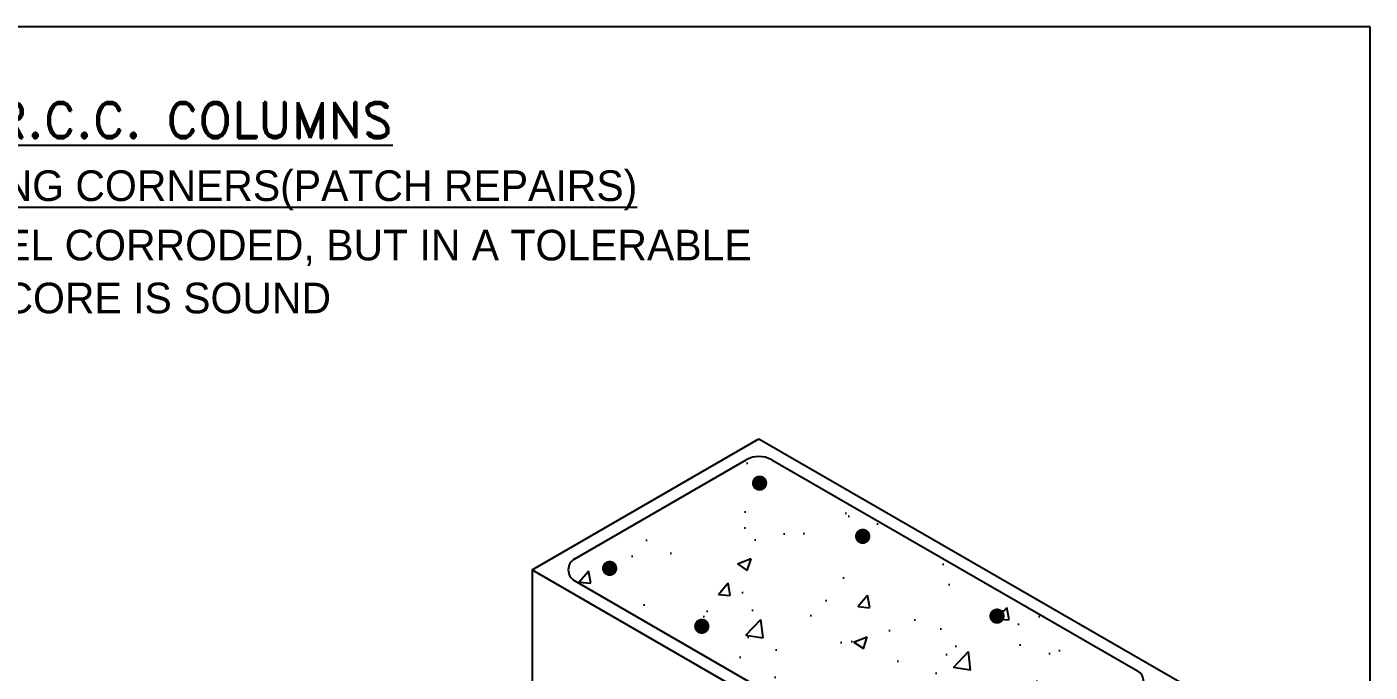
# Model space of a CAD drawing. Header units: millimetres. Extents: x -8855 to 105318, y -17958 to 67465.
# Drawn here: x 64234 to 74763, y 62405 to 67465 of the extents above; entities that cross this region are included whole.
import ezdxf

# ---------------------------------------------------------------- set-up
doc = ezdxf.new("R2010")
doc.units = ezdxf.units.MM
doc.header["$LTSCALE"] = 25
doc.layers.add('TEXT', color=2, linetype='Continuous')
doc.styles.add('ROMAND', font='romand.shx')
doc.styles.add('ROMANS', font='stylu.ttf')

msp = doc.modelspace()

# ---------------------------------------------------------------- hatches: boundary and pattern name
h = msp.add_hatch()
h.set_pattern_fill('AR-CONC', color=256, scale=6, style=0)
h.set_pattern_definition([(50, (406367.1, 39193.7), (1093.108, -95.6345), [114.3, -1257.3]), (355, (406367.1, 39193.7), (-211.457, 1146.34), [91.44, -1005.84]), (100.451, (406458.2, 39185.8), (881.655, 1050.7), [97.14, -1068.54]), (46.1842, (406367.1, 39498.5), (1626.474, -252.254), [171.45, -1885.95]), (96.6356, (406502.6, 39477.5), (1424.4254, 1484.553), [145.71, -1602.81]), (351.184, (406367.1, 39498.5), (1424.428, 1484.551), [137.16, -1508.76]), (21, (406519.5, 39422.3), (909.6893, -613.593), [114.3, -1257.3]), (326, (406519.5, 39422.3), (370.812, 1105.1278), [91.44, -1005.84]), (71.4514, (406595.3, 39371.2), (1280.499, 491.537), [97.14, -1068.54]), (37.5, (406367.1, 39193.74), (18.5316, 507.33023), [0, -993.648, 0, -1021.08, 0, -1009.65]), (7.5, (406367.1, 39193.74), (400.918, 601.08345), [0, -582.168, 0, -970.788, 0, -384.81]), (327.5, (406027.25, 39193.74), (813.54357, -34.37246), [0, -381, 0, -1188.72, 0, -1577.34]), (317.5, (405874.85, 39193.74), (888.7751, 152.559), [0, -495.3, 0, -789.432, 0, -1120.14])])
h.paths.add_polyline_path([(70072.04922, 64069.24239, 0.2679491923), (69872.04922, 64069.24239), (68527.877, 63293.1842, 0.5773502692), (68527.877, 63119.97912), (71394.27438, 61465.06382, 0.2679491927), (71594.27438, 61465.06382), (72938.4466, 62241.12202, 0.577350269), (72938.4466, 62414.3271)])
h.paths.add_polyline_path([(71808.36162, 62843.94748, -1), (71868.36162, 62843.94748, -1)], flags=16)
h.paths.add_polyline_path([(70626.97155, 62120.23112, -1), (70566.97155, 62120.23112, -1)], flags=16)
h.paths.add_polyline_path([(71533.64214, 61618.87599, -1), (71473.64214, 61618.87599, -1)], flags=16)
h.paths.add_polyline_path([(70755.66447, 63469.63671, -1), (70815.66447, 63469.63671, -1)], flags=16)
h.paths.add_polyline_path([(72699.03123, 62334.89417, -1), (72759.03123, 62334.89417, -1)], flags=16)
h.paths.add_polyline_path([(69554.44651, 62764.1556, -1), (69494.44651, 62764.1556, -1)], flags=16)
h.paths.add_polyline_path([(69947.18351, 63886.79655, -1), (70007.18351, 63886.79655, -1)], flags=16)
h.paths.add_polyline_path([(68832.18455, 63218.51321, -1), (68772.18455, 63218.51321, -1)], flags=16)

# ---------------------------------------------------------------- linework, layer by layer
for p, q in [((74763.13234, 67465.18411), (55283.27267, 67465.18411)), ((74763.13234, 39229.87558), (74763.13234, 67465.18411)), ((68193.88981, 63206.58166), (69972.04922, 64233.20247)), ((69972.04922, 64233.20247), (73272.43379, 62327.72455)), ((68527.877, 63293.1842), (69872.04922, 64069.24239)), ((70072.04922, 64069.24239), (72938.4466, 62414.3271)), ((68193.88981, 63206.58166), (68193.88981, 57753.55838)), ((68193.88981, 63206.58166), (71494.27438, 61301.10374)), ((68527.877, 63119.97912), (71394.27438, 61465.06382))]:
    msp.add_line(p, q)
at = {"const_width": 60}
for points in [[(69947.18351, 63886.79655, 1), (70007.18351, 63886.79655, 1)], [(70755.66447, 63469.63671, 1), (70815.66447, 63469.63671, 1)], [(68772.18455, 63218.51321, 1), (68832.18455, 63218.51321, 1)], [(71808.36162, 62843.94748, 1), (71868.36162, 62843.94748, 1)], [(69494.44651, 62764.1556, 1), (69554.44651, 62764.1556, 1)]]:
    msp.add_lwpolyline(points, format="xyb", close=True, dxfattribs=at)
for centre, radius, start, end in [((69972.04922, 63896.03731), 200, 60.000000023, 120), ((68577.877, 63206.58166), 100, 120.000000001, 240), ((72888.4466, 62327.72456), 100, 300.000000055, 60.000000024)]:
    msp.add_arc(centre, radius, start, end)

# ---------------------------------------------------------------- texts
at = {"layer": 'TEXT'}
for s, height, style, p in [('%%UREPAIRS TO R.C.C. COLUMNS', 280, 'ROMAND', (61606.45427, 66593.53193)), ('%%UAREA IN BETWEEN BUT NOT INVOLVING CORNERS(PATCH REPAIRS)', 240, 'ROMANS', (58230.51325, 66099.64192)), ('DAMAGE CATEGORY NO.1 - EXPOSED STEEL CORRODED, BUT IN A TOLERABLE', 240, 'ROMANS', (57378.56877, 65633.62792)), ('STATE. CONCRETE CORE IS SOUND', 240, 'ROMANS', (60947.92586, 65218.79371))]:
    msp.add_text(s, height=height, dxfattribs=dict(at, style=style)).set_placement(p)

doc.saveas('drawing.dxf')
